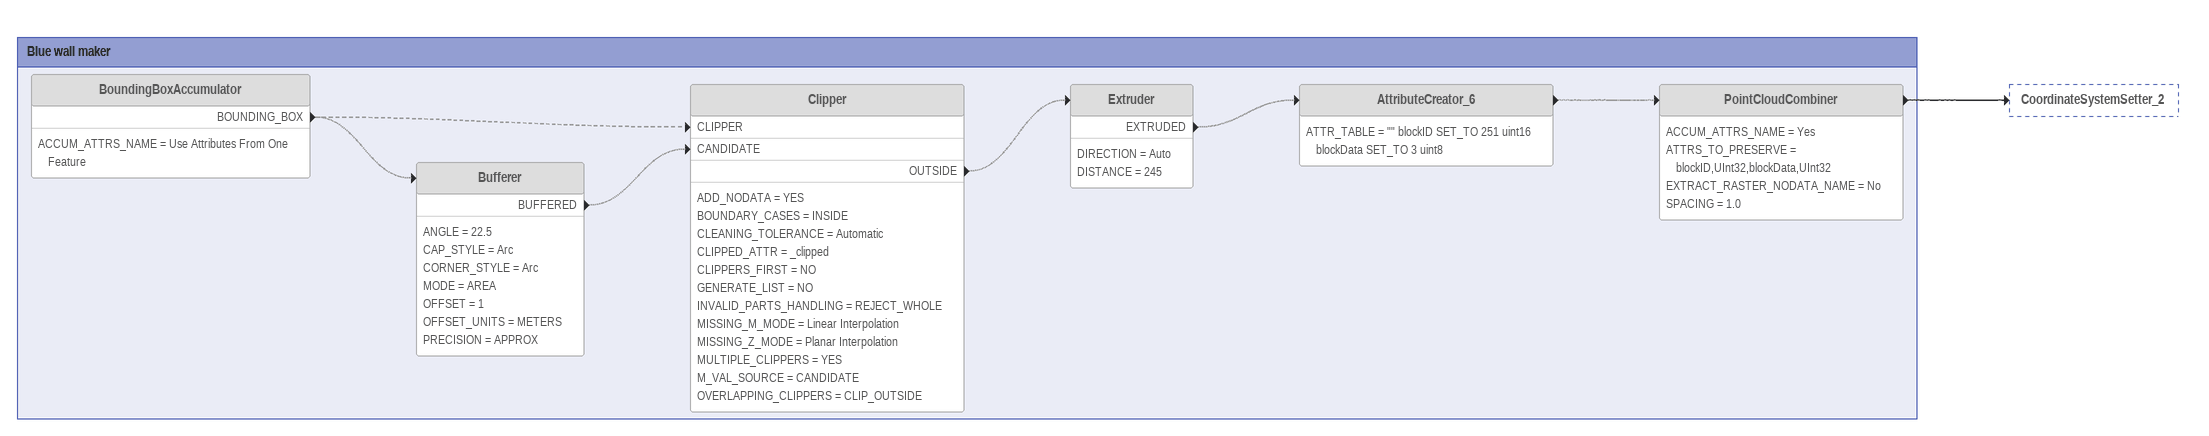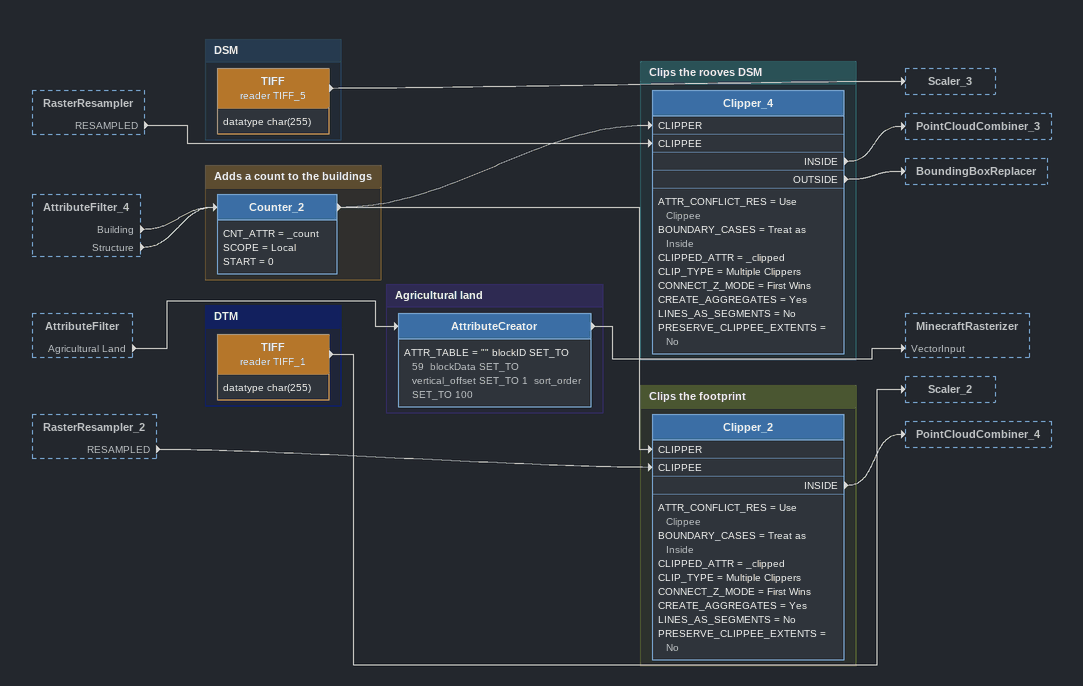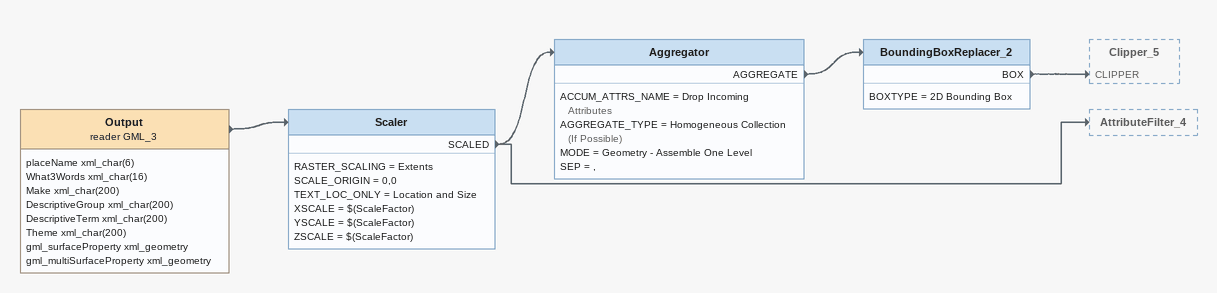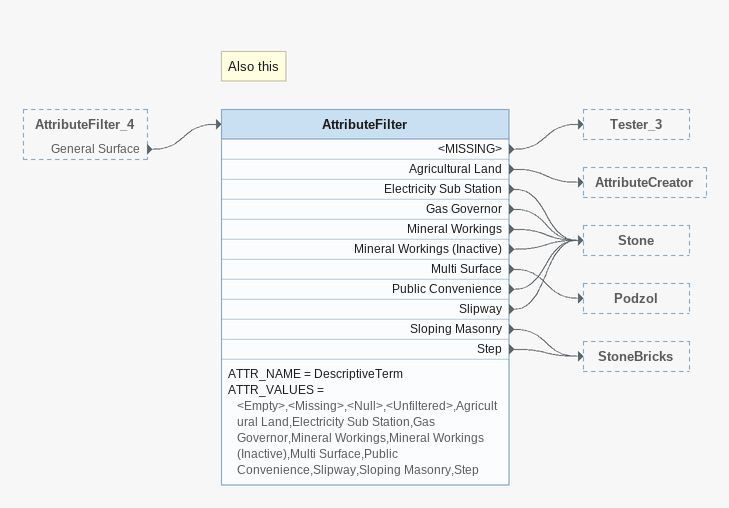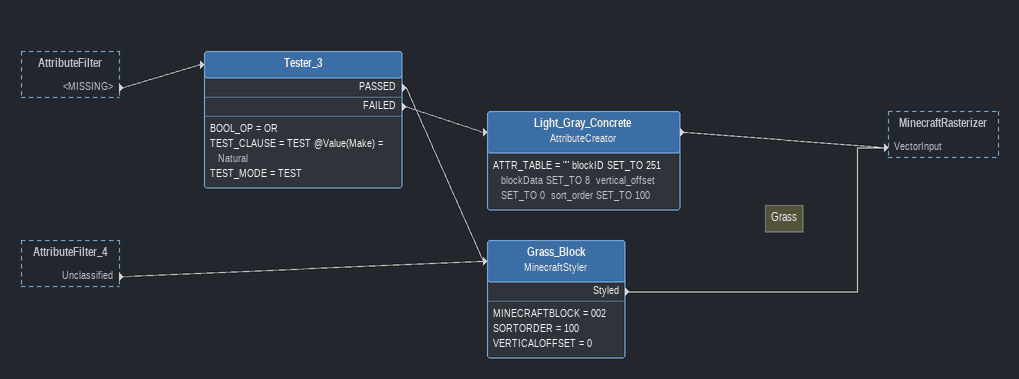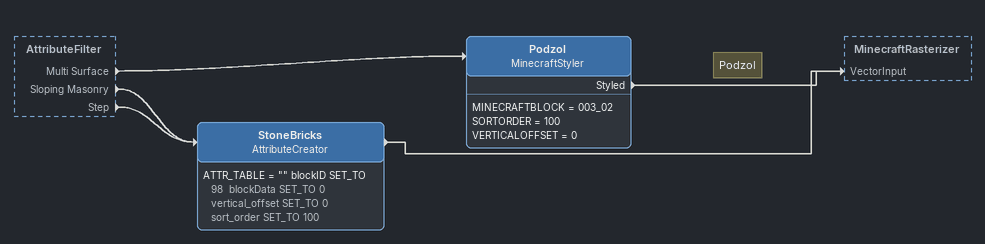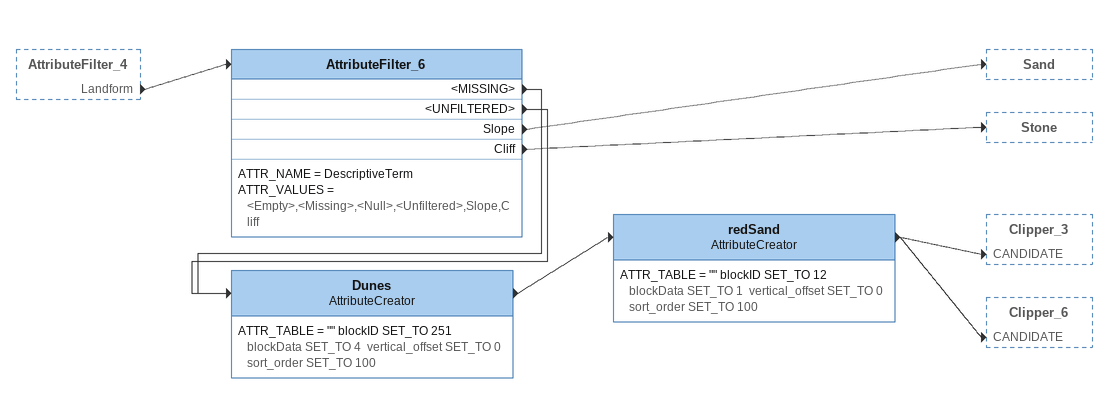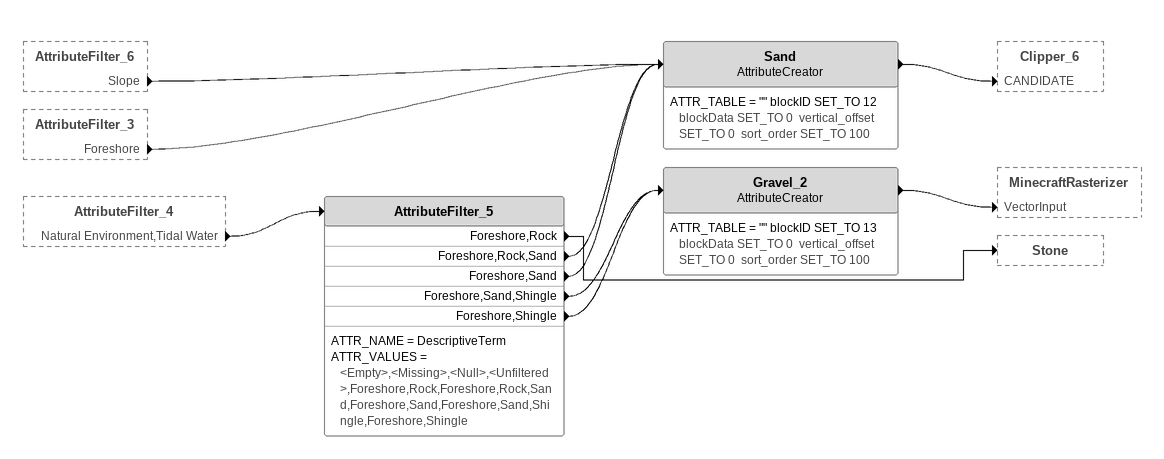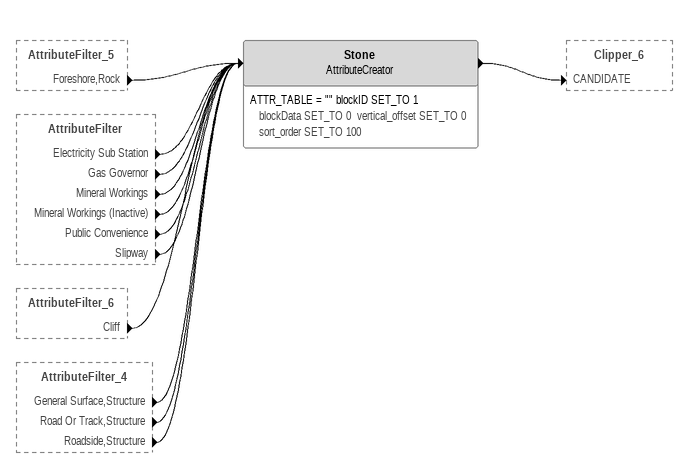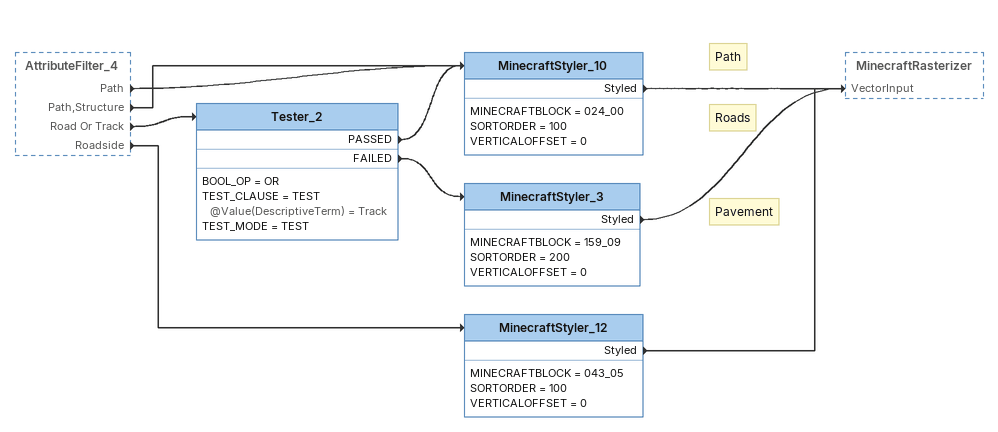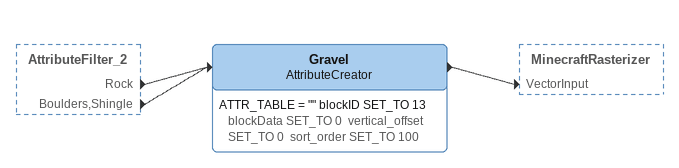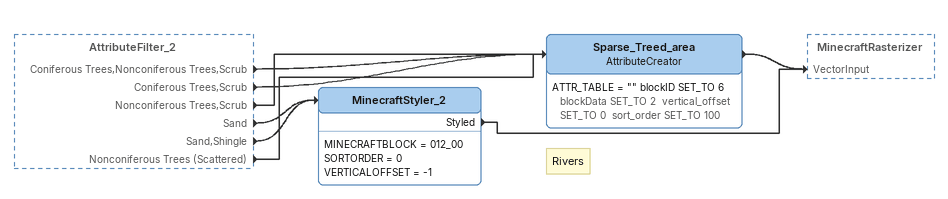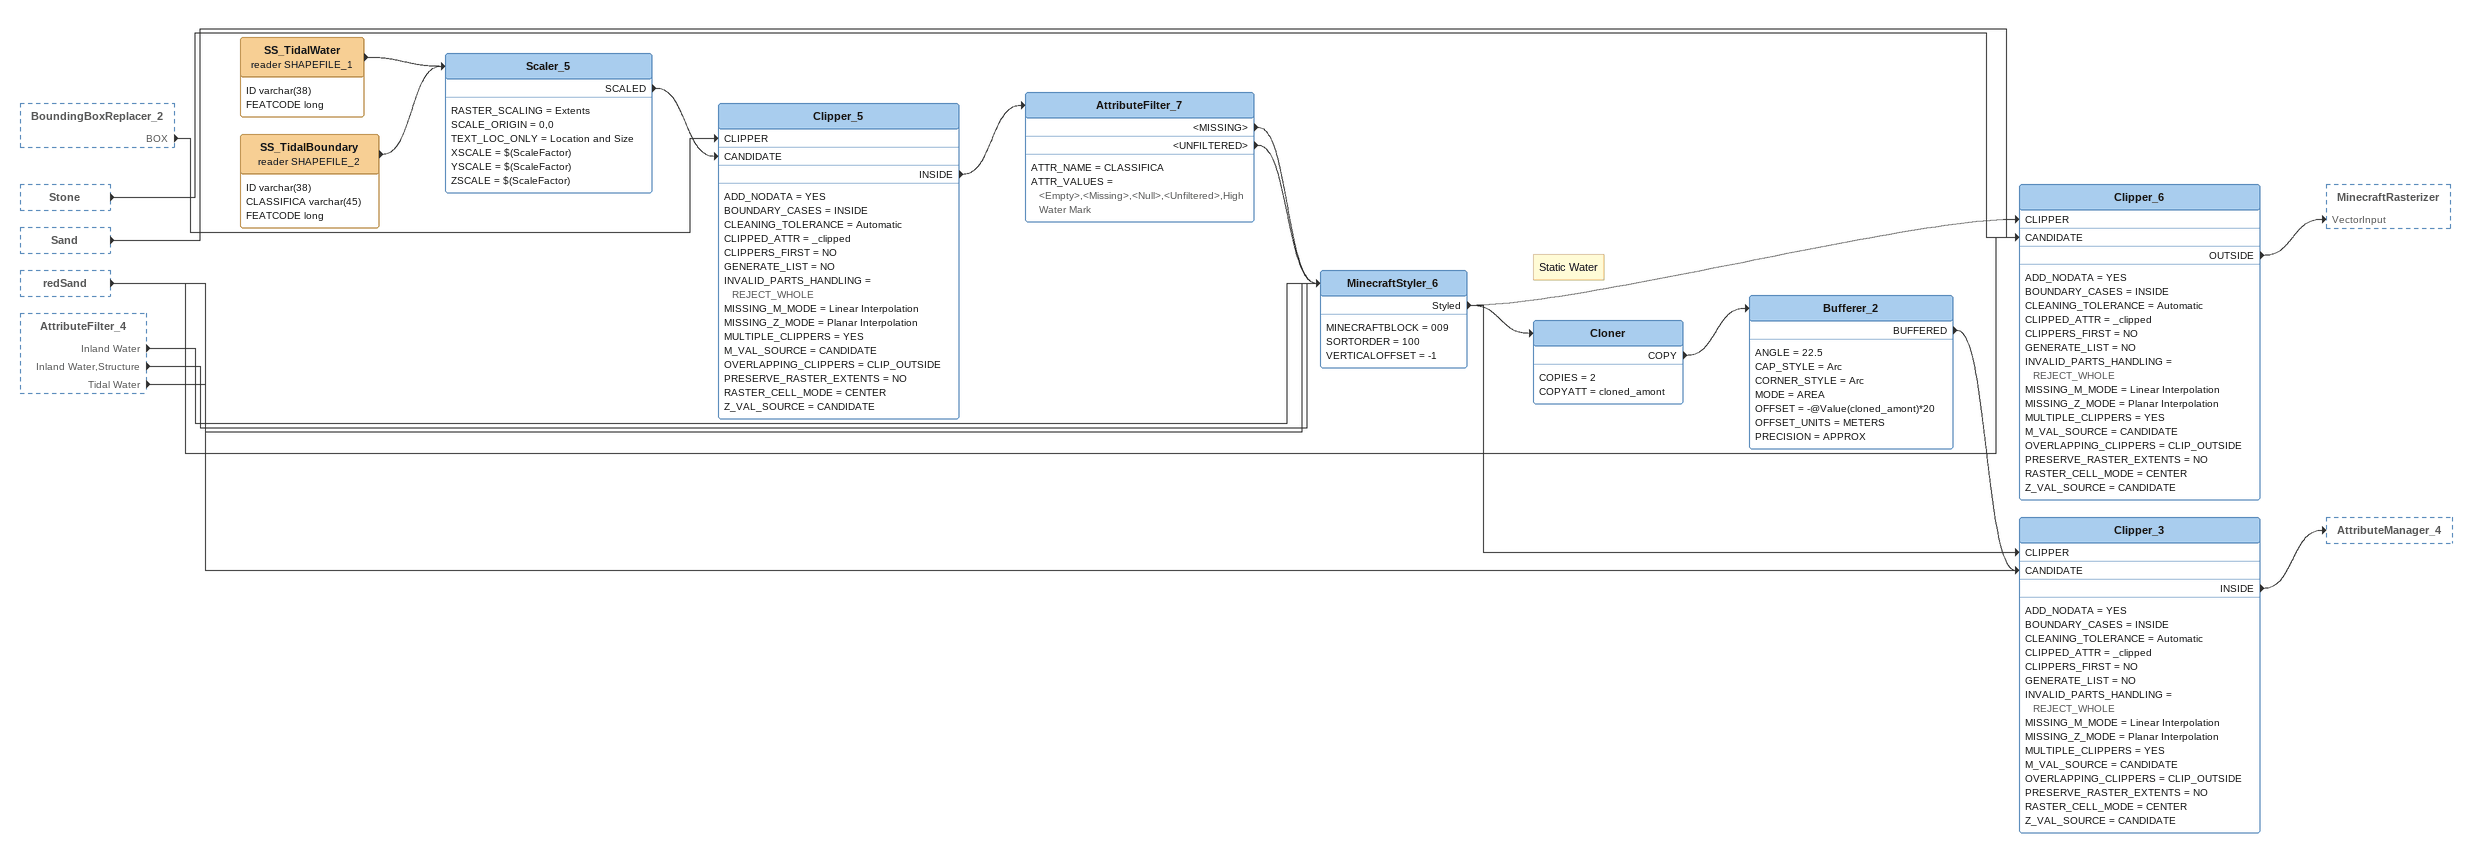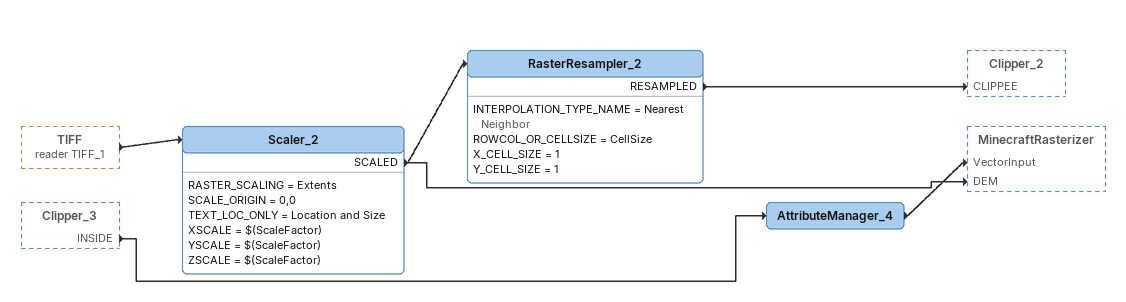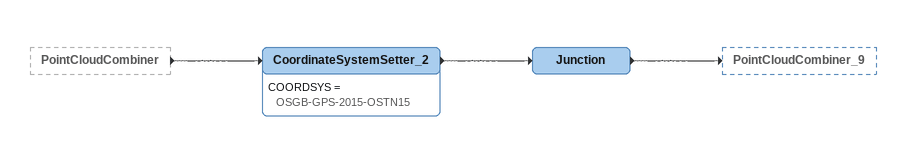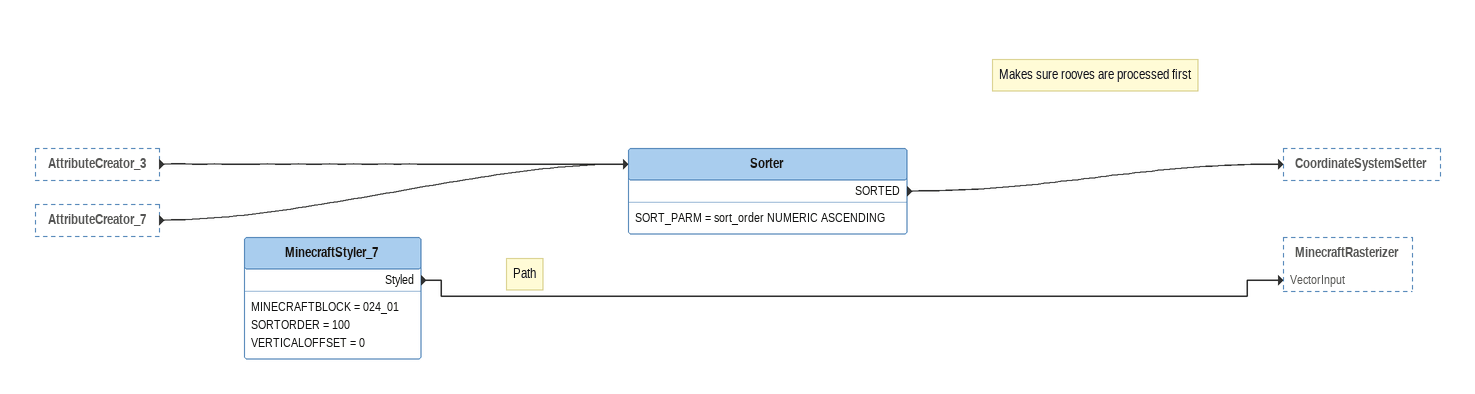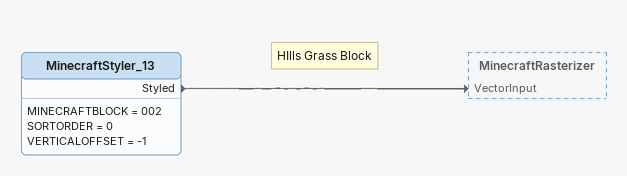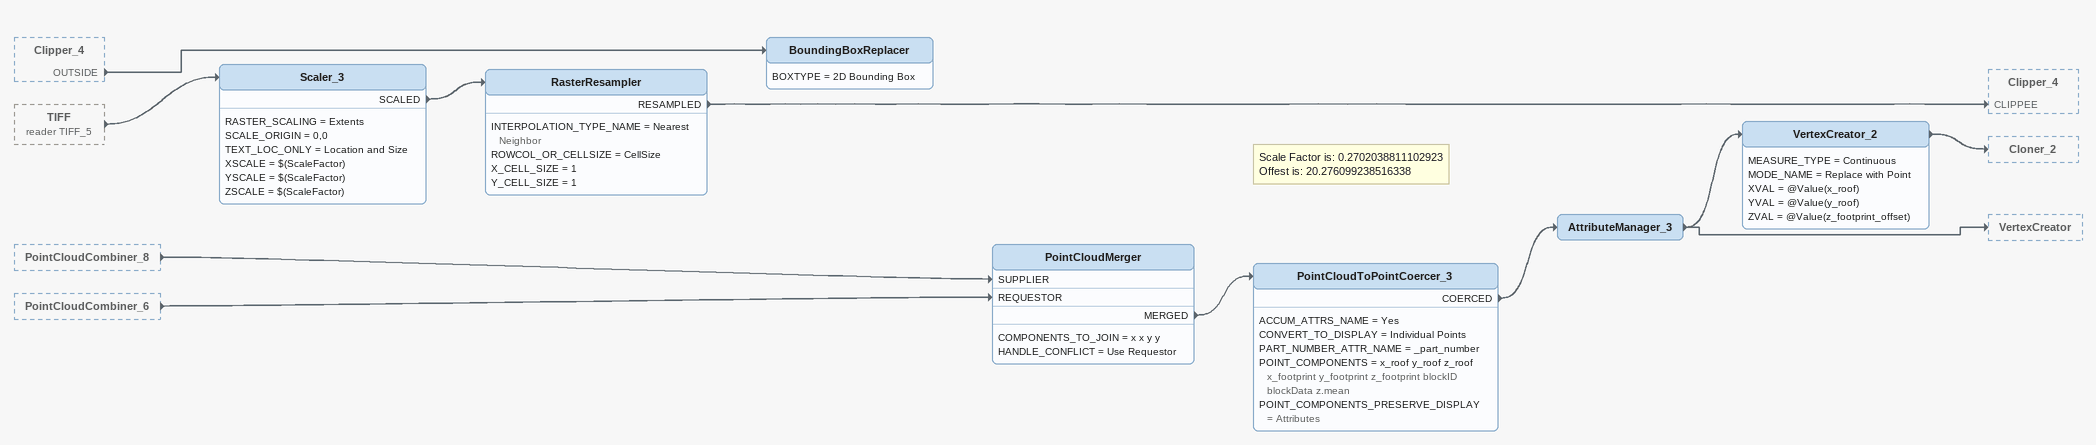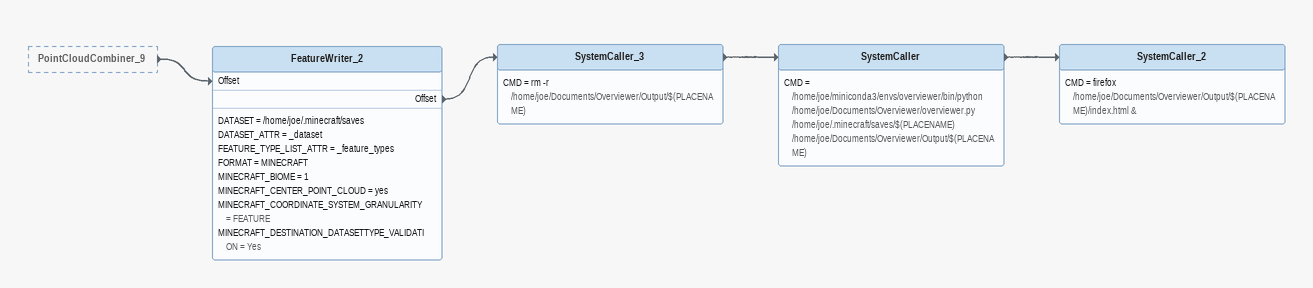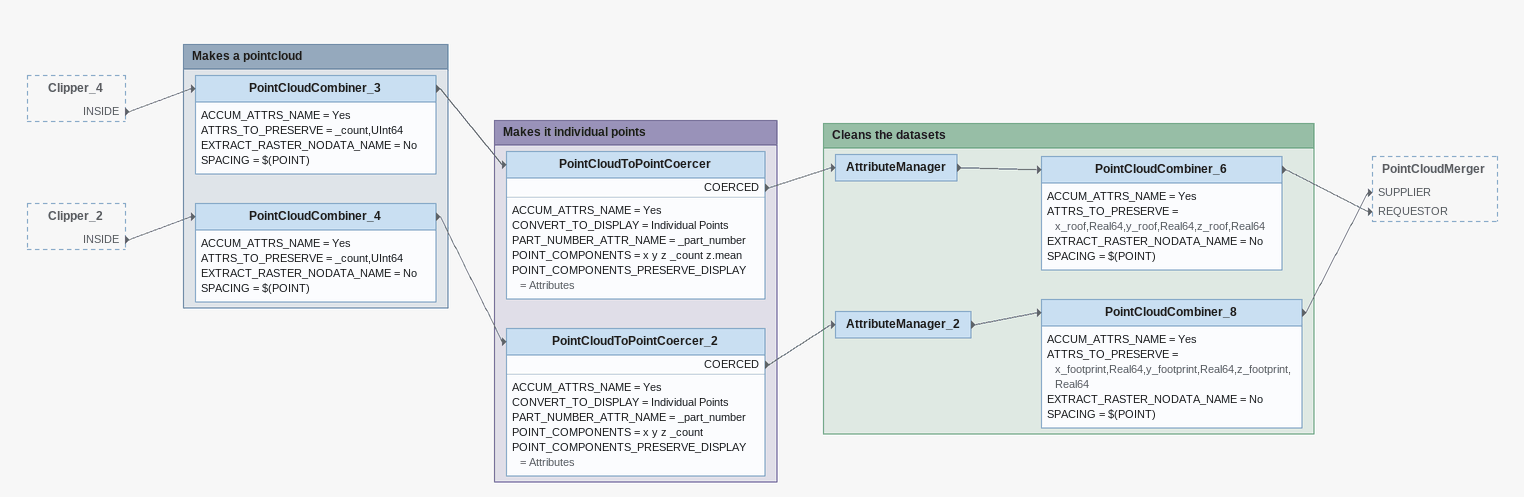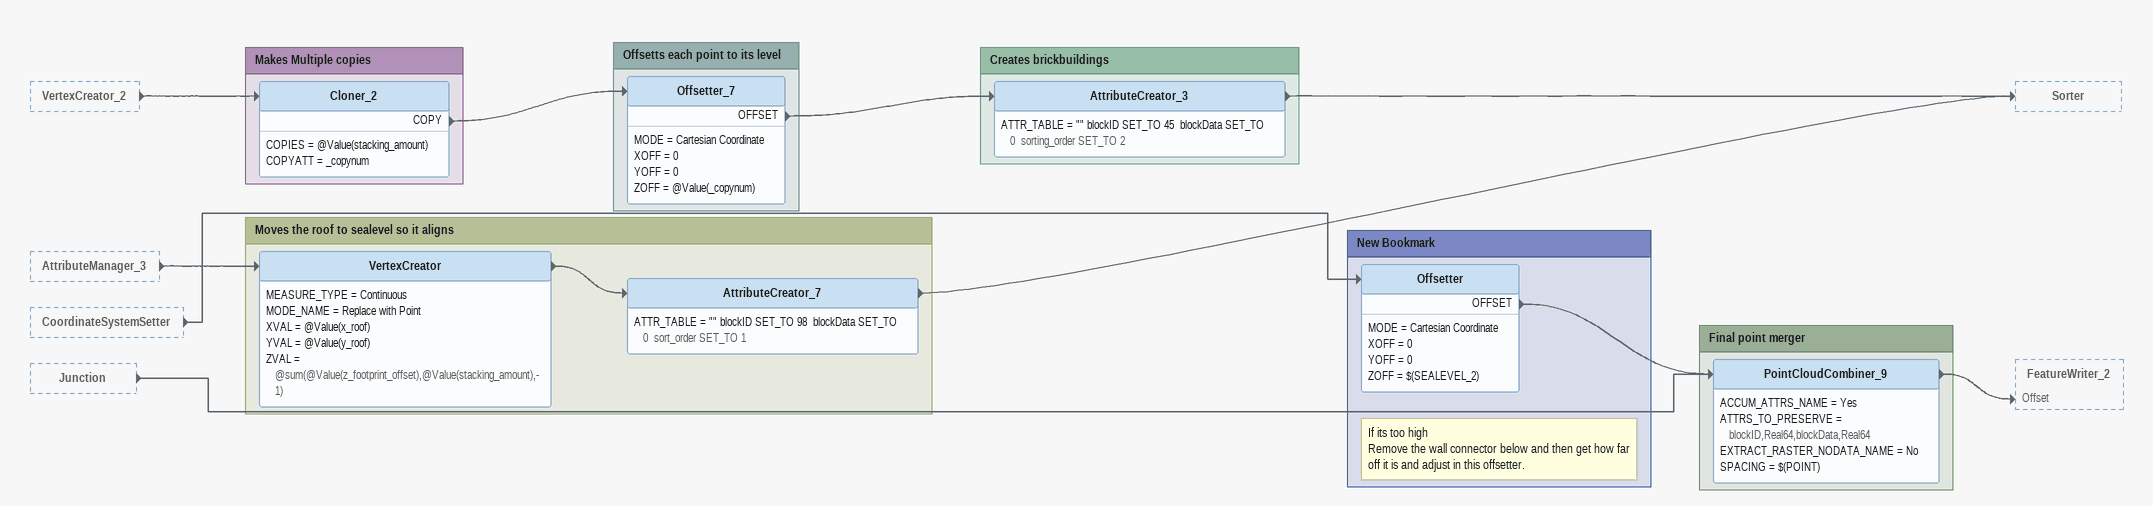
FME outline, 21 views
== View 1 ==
Bookmark: Blue wall maker
BoundingBoxAccumulator [off]
    ACCUM_ATTRS_NAME = Use Attributes From One Feature
    BOUNDING_BOX -> Clipper [CLIPPER] [off]
    BOUNDING_BOX -> Bufferer [off]
Bufferer [off]
    ANGLE = 22.5
    CAP_STYLE = Arc
    CORNER_STYLE = Arc
    MODE = AREA
    OFFSET = 1
    OFFSET_UNITS = METERS
    PRECISION = APPROX
    BUFFERED -> Clipper [CANDIDATE] [off]
Clipper [off]
    ADD_NODATA = YES
    BOUNDARY_CASES = INSIDE
    CLEANING_TOLERANCE = Automatic
    CLIPPED_ATTR = _clipped
    CLIPPERS_FIRST = NO
    GENERATE_LIST = NO
    INVALID_PARTS_HANDLING = REJECT_WHOLE
    MISSING_M_MODE = Linear Interpolation
    MISSING_Z_MODE = Planar Interpolation
    MULTIPLE_CLIPPERS = YES
    M_VAL_SOURCE = CANDIDATE
    OVERLAPPING_CLIPPERS = CLIP_OUTSIDE
    OUTSIDE -> Extruder [off]
Extruder [off]
    DIRECTION = Auto
    DISTANCE = 245
    EXTRUDED -> AttributeCreator_6 [off]
AttributeCreator_6 [off]
    ATTR_TABLE = "" blockID SET_TO 251 uint16  blockData SET_TO 3 uint8
    -> PointCloudCombiner [off]
PointCloudCombiner [off]
    ACCUM_ATTRS_NAME = Yes
    ATTRS_TO_PRESERVE = blockID,UInt32,blockData,UInt32
    EXTRACT_RASTER_NODATA_NAME = No
    SPACING = 1.0
    -> CoordinateSystemSetter_2

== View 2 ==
RasterResampler [outside]
    RESAMPLED -> Clipper_4 [CLIPPEE]
AttributeFilter_4 [outside]
    Building -> Counter_2
    Structure -> Counter_2
AttributeFilter [outside]
    Agricultural Land -> AttributeCreator
RasterResampler_2 [outside]
    RESAMPLED -> Clipper_2 [CLIPPEE]

Bookmark: Adds a count to the buildings
Counter_2
    CNT_ATTR = _count
    SCOPE = Local
    START = 0
    -> Clipper_4 [CLIPPER]
    -> Clipper_2 [CLIPPER]

Bookmark: Agricultural land
AttributeCreator
    ATTR_TABLE = "" blockID SET_TO 59  blockData SET_TO   vertical_offset SET_TO 1  sort_order SET_TO 100
    -> MinecraftRasterizer [VectorInput]

Bookmark: DSM
TIFF (reader TIFF_5)
    attributes: datatype char(255)
    -> Scaler_3

Bookmark: Clips the rooves DSM
Clipper_4
    ATTR_CONFLICT_RES = Use Clippee
    BOUNDARY_CASES = Treat as Inside
    CLIPPED_ATTR = _clipped
    CLIP_TYPE = Multiple Clippers
    CONNECT_Z_MODE = First Wins
    CREATE_AGGREGATES = Yes
    LINES_AS_SEGMENTS = No
    PRESERVE_CLIPPEE_EXTENTS = No
    INSIDE -> PointCloudCombiner_3
    OUTSIDE -> BoundingBoxReplacer

Bookmark: DTM
TIFF (reader TIFF_1)
    attributes: datatype char(255)
    -> Scaler_2

Bookmark: Clips the footprint
Clipper_2
    ATTR_CONFLICT_RES = Use Clippee
    BOUNDARY_CASES = Treat as Inside
    CLIPPED_ATTR = _clipped
    CLIP_TYPE = Multiple Clippers
    CONNECT_Z_MODE = First Wins
    CREATE_AGGREGATES = Yes
    LINES_AS_SEGMENTS = No
    PRESERVE_CLIPPEE_EXTENTS = No
    INSIDE -> PointCloudCombiner_4

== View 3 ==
Output (reader GML_3)
    attributes: placeName xml_char(6), What3Words xml_char(16), Make xml_char(200), DescriptiveGroup xml_char(200), DescriptiveTerm xml_char(200), Theme xml_char(200), gml_surfaceProperty xml_geometry, gml_multiSurfaceProperty xml_geometry
    -> Scaler
Scaler
    RASTER_SCALING = Extents
    SCALE_ORIGIN = 0,0
    TEXT_LOC_ONLY = Location and Size
    XSCALE = $(ScaleFactor)
    YSCALE = $(ScaleFactor)
    ZSCALE = $(ScaleFactor)
    SCALED -> AttributeFilter_4
    SCALED -> Aggregator
Aggregator
    ACCUM_ATTRS_NAME = Drop Incoming Attributes
    AGGREGATE_TYPE = Homogeneous Collection (If Possible)
    MODE = Geometry - Assemble One Level
    SEP = ,
    AGGREGATE -> BoundingBoxReplacer_2
BoundingBoxReplacer_2
    BOXTYPE = 2D Bounding Box
    BOX -> Clipper_5 [CLIPPER]

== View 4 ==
AttributeFilter_4 [outside]
    General Surface -> AttributeFilter
Note: Also this
AttributeFilter
    ATTR_NAME = DescriptiveTerm
    ATTR_VALUES = <Empty>,<Missing>,<Null>,<Unfiltered>,Agricultural Land,Electricity Sub Station,Gas Governor,Mineral Workings,Mineral Workings (Inactive),Multi Surface,Public Convenience,Slipway,Sloping Masonry,Step
    <MISSING> -> Tester_3
    Agricultural Land -> AttributeCreator
    Electricity Sub Station -> Stone
    Gas Governor -> Stone
    Mineral Workings -> Stone
    Mineral Workings (Inactive) -> Stone
    Multi Surface -> Podzol
    Public Convenience -> Stone
    Slipway -> Stone
    Sloping Masonry -> StoneBricks
    Step -> StoneBricks

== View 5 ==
AttributeFilter [outside]
    <MISSING> -> Tester_3
AttributeFilter_4 [outside]
    Unclassified -> Grass_Block
Tester_3
    BOOL_OP = OR
    TEST_CLAUSE = TEST @Value(Make) = Natural
    TEST_MODE = TEST
    PASSED -> Grass_Block
    FAILED -> Light_Gray_Concrete
Light_Gray_Concrete: AttributeCreator
    ATTR_TABLE = "" blockID SET_TO 251  blockData SET_TO 8  vertical_offset SET_TO 0  sort_order SET_TO 100
    -> MinecraftRasterizer [VectorInput]
Note: Grass
Grass_Block: MinecraftStyler
    MINECRAFTBLOCK = 002
    SORTORDER = 100
    VERTICALOFFSET = 0
    Styled -> MinecraftRasterizer [VectorInput]

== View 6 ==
AttributeFilter [outside]
    Multi Surface -> Podzol
    Sloping Masonry -> StoneBricks
    Step -> StoneBricks
Note: Podzol
Podzol: MinecraftStyler
    MINECRAFTBLOCK = 003_02
    SORTORDER = 100
    VERTICALOFFSET = 0
    Styled -> MinecraftRasterizer [VectorInput]
StoneBricks: AttributeCreator
    ATTR_TABLE = "" blockID SET_TO 98  blockData SET_TO 0  vertical_offset SET_TO 0  sort_order SET_TO 100
    -> MinecraftRasterizer [VectorInput]

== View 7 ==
AttributeFilter_4 [outside]
    Landform -> AttributeFilter_6
AttributeFilter_6
    ATTR_NAME = DescriptiveTerm
    ATTR_VALUES = <Empty>,<Missing>,<Null>,<Unfiltered>,Slope,Cliff
    <MISSING> -> Dunes
    <UNFILTERED> -> Dunes
    Slope -> Sand
    Cliff -> Stone
Dunes: AttributeCreator
    ATTR_TABLE = "" blockID SET_TO 251  blockData SET_TO 4  vertical_offset SET_TO 0  sort_order SET_TO 100
    -> redSand
redSand: AttributeCreator
    ATTR_TABLE = "" blockID SET_TO 12  blockData SET_TO 1  vertical_offset SET_TO 0  sort_order SET_TO 100
    -> Clipper_3 [CANDIDATE]
    -> Clipper_6 [CANDIDATE]

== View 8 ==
AttributeFilter_6 [outside]
    Slope -> Sand
AttributeFilter_3 [outside]
    Foreshore -> Sand
AttributeFilter_4 [outside]
    Natural Environment,Tidal Water -> AttributeFilter_5
AttributeFilter_5
    ATTR_NAME = DescriptiveTerm
    ATTR_VALUES = <Empty>,<Missing>,<Null>,<Unfiltered>,Foreshore,Rock,Foreshore,Rock,Sand,Foreshore,Sand,Foreshore,Sand,Shingle,Foreshore,Shingle
    Foreshore,Rock -> Stone
    Foreshore,Rock,Sand -> Sand
    Foreshore,Sand -> Sand
    Foreshore,Sand,Shingle -> Gravel_2
    Foreshore,Shingle -> Gravel_2
Sand: AttributeCreator
    ATTR_TABLE = "" blockID SET_TO 12  blockData SET_TO 0  vertical_offset SET_TO 0  sort_order SET_TO 100
    -> Clipper_6 [CANDIDATE]
Gravel_2: AttributeCreator
    ATTR_TABLE = "" blockID SET_TO 13  blockData SET_TO 0  vertical_offset SET_TO 0  sort_order SET_TO 100
    -> MinecraftRasterizer [VectorInput]

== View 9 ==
AttributeFilter_5 [outside]
    Foreshore,Rock -> Stone
AttributeFilter [outside]
    Electricity Sub Station -> Stone
    Gas Governor -> Stone
    Mineral Workings -> Stone
    Mineral Workings (Inactive) -> Stone
    Public Convenience -> Stone
    Slipway -> Stone
AttributeFilter_6 [outside]
    Cliff -> Stone
AttributeFilter_4 [outside]
    General Surface,Structure -> Stone
    Road Or Track,Structure -> Stone
    Roadside,Structure -> Stone
Stone: AttributeCreator
    ATTR_TABLE = "" blockID SET_TO 1  blockData SET_TO 0  vertical_offset SET_TO 0  sort_order SET_TO 100
    -> Clipper_6 [CANDIDATE]

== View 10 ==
AttributeFilter_4 [outside]
    Path -> MinecraftStyler_10
    Path,Structure -> MinecraftStyler_10
    Road Or Track -> Tester_2
    Roadside -> MinecraftStyler_12
Tester_2
    BOOL_OP = OR
    TEST_CLAUSE = TEST @Value(DescriptiveTerm) = Track
    TEST_MODE = TEST
    PASSED -> MinecraftStyler_10
    FAILED -> MinecraftStyler_3
Note: Path
MinecraftStyler_10
    MINECRAFTBLOCK = 024_00
    SORTORDER = 100
    VERTICALOFFSET = 0
    Styled -> MinecraftRasterizer [VectorInput]
Note: Roads
MinecraftStyler_3
    MINECRAFTBLOCK = 159_09
    SORTORDER = 200
    VERTICALOFFSET = 0
    Styled -> MinecraftRasterizer [VectorInput]
Note: Pavement
MinecraftStyler_12
    MINECRAFTBLOCK = 043_05
    SORTORDER = 100
    VERTICALOFFSET = 0
    Styled -> MinecraftRasterizer [VectorInput]

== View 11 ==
AttributeFilter_2 [outside]
    Rock -> Gravel
    Boulders,Shingle -> Gravel
Gravel: AttributeCreator
    ATTR_TABLE = "" blockID SET_TO 13  blockData SET_TO 0  vertical_offset SET_TO 0  sort_order SET_TO 100
    -> MinecraftRasterizer [VectorInput]

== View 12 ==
AttributeFilter_2 [outside]
    Coniferous Trees,Nonconiferous Trees,Scrub -> Sparse_Treed_area
    Coniferous Trees,Scrub -> Sparse_Treed_area
    Nonconiferous Trees,Scrub -> Sparse_Treed_area
    Sand -> MinecraftStyler_2
    Sand,Shingle -> MinecraftStyler_2
    Nonconiferous Trees (Scattered) -> Sparse_Treed_area
Sparse_Treed_area: AttributeCreator
    ATTR_TABLE = "" blockID SET_TO 6  blockData SET_TO 2  vertical_offset SET_TO 0  sort_order SET_TO 100
    -> MinecraftRasterizer [VectorInput]
Note: Rivers
MinecraftStyler_2
    MINECRAFTBLOCK = 012_00
    SORTORDER = 0
    VERTICALOFFSET = -1
    Styled -> MinecraftRasterizer [VectorInput]

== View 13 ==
BoundingBoxReplacer_2 [outside]
    BOX -> Clipper_5 [CLIPPER]
Stone [outside]
    -> Clipper_6 [CANDIDATE]
Sand [outside]
    -> Clipper_6 [CANDIDATE]
redSand [outside]
    -> Clipper_3 [CANDIDATE]
    -> Clipper_6 [CANDIDATE]
AttributeFilter_4 [outside]
    Inland Water -> MinecraftStyler_6
    Inland Water,Structure -> MinecraftStyler_6
    Tidal Water -> MinecraftStyler_6
SS_TidalBoundary (reader SHAPEFILE_2)
    attributes: ID varchar(38), CLASSIFICA varchar(45), FEATCODE long
    -> Scaler_5
SS_TidalWater (reader SHAPEFILE_1)
    attributes: ID varchar(38), FEATCODE long
    -> Scaler_5
Scaler_5
    RASTER_SCALING = Extents
    SCALE_ORIGIN = 0,0
    TEXT_LOC_ONLY = Location and Size
    XSCALE = $(ScaleFactor)
    YSCALE = $(ScaleFactor)
    ZSCALE = $(ScaleFactor)
    SCALED -> Clipper_5 [CANDIDATE]
Clipper_5
    ADD_NODATA = YES
    BOUNDARY_CASES = INSIDE
    CLEANING_TOLERANCE = Automatic
    CLIPPED_ATTR = _clipped
    CLIPPERS_FIRST = NO
    GENERATE_LIST = NO
    INVALID_PARTS_HANDLING = REJECT_WHOLE
    MISSING_M_MODE = Linear Interpolation
    MISSING_Z_MODE = Planar Interpolation
    MULTIPLE_CLIPPERS = YES
    M_VAL_SOURCE = CANDIDATE
    OVERLAPPING_CLIPPERS = CLIP_OUTSIDE
    PRESERVE_RASTER_EXTENTS = NO
    RASTER_CELL_MODE = CENTER
    Z_VAL_SOURCE = CANDIDATE
    INSIDE -> AttributeFilter_7
AttributeFilter_7
    ATTR_NAME = CLASSIFICA
    ATTR_VALUES = <Empty>,<Missing>,<Null>,<Unfiltered>,High Water Mark
    <MISSING> -> MinecraftStyler_6
    <UNFILTERED> -> MinecraftStyler_6
Note: Static Water
MinecraftStyler_6
    MINECRAFTBLOCK = 009
    SORTORDER = 100
    VERTICALOFFSET = -1
    Styled -> Clipper_3 [CLIPPER]
    Styled -> Cloner
    Styled -> Clipper_6 [CLIPPER]
Clipper_6
    ADD_NODATA = YES
    BOUNDARY_CASES = INSIDE
    CLEANING_TOLERANCE = Automatic
    CLIPPED_ATTR = _clipped
    CLIPPERS_FIRST = NO
    GENERATE_LIST = NO
    INVALID_PARTS_HANDLING = REJECT_WHOLE
    MISSING_M_MODE = Linear Interpolation
    MISSING_Z_MODE = Planar Interpolation
    MULTIPLE_CLIPPERS = YES
    M_VAL_SOURCE = CANDIDATE
    OVERLAPPING_CLIPPERS = CLIP_OUTSIDE
    PRESERVE_RASTER_EXTENTS = NO
    RASTER_CELL_MODE = CENTER
    Z_VAL_SOURCE = CANDIDATE
    OUTSIDE -> MinecraftRasterizer [VectorInput]
Cloner
    COPIES = 2
    COPYATT = cloned_amont
    COPY -> Bufferer_2
Bufferer_2
    ANGLE = 22.5
    CAP_STYLE = Arc
    CORNER_STYLE = Arc
    MODE = AREA
    OFFSET = -@Value(cloned_amont)*20
    OFFSET_UNITS = METERS
    PRECISION = APPROX
    BUFFERED -> Clipper_3 [CANDIDATE]
Clipper_3
    ADD_NODATA = YES
    BOUNDARY_CASES = INSIDE
    CLEANING_TOLERANCE = Automatic
    CLIPPED_ATTR = _clipped
    CLIPPERS_FIRST = NO
    GENERATE_LIST = NO
    INVALID_PARTS_HANDLING = REJECT_WHOLE
    MISSING_M_MODE = Linear Interpolation
    MISSING_Z_MODE = Planar Interpolation
    MULTIPLE_CLIPPERS = YES
    M_VAL_SOURCE = CANDIDATE
    OVERLAPPING_CLIPPERS = CLIP_OUTSIDE
    PRESERVE_RASTER_EXTENTS = NO
    RASTER_CELL_MODE = CENTER
    Z_VAL_SOURCE = CANDIDATE
    INSIDE -> AttributeManager_4

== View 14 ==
TIFF (reader TIFF_1) [outside]
    -> Scaler_2
Clipper_3 [outside]
    INSIDE -> AttributeManager_4
AttributeManager_4
    -> MinecraftRasterizer [VectorInput]
Scaler_2
    RASTER_SCALING = Extents
    SCALE_ORIGIN = 0,0
    TEXT_LOC_ONLY = Location and Size
    XSCALE = $(ScaleFactor)
    YSCALE = $(ScaleFactor)
    ZSCALE = $(ScaleFactor)
    SCALED -> MinecraftRasterizer [DEM]
    SCALED -> RasterResampler_2
RasterResampler_2
    INTERPOLATION_TYPE_NAME = Nearest Neighbor
    ROWCOL_OR_CELLSIZE = CellSize
    X_CELL_SIZE = 1
    Y_CELL_SIZE = 1
    RESAMPLED -> Clipper_2 [CLIPPEE]

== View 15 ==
PointCloudCombiner [outside]
    -> CoordinateSystemSetter_2
CoordinateSystemSetter_2
    COORDSYS = OSGB-GPS-2015-OSTN15
    -> Junction
Junction
    -> PointCloudCombiner_9

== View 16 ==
AttributeCreator_3 [outside]
    -> Sorter
AttributeCreator_7 [outside]
    -> Sorter
Note: Makes sure rooves are processed first
Sorter
    SORT_PARM = sort_order NUMERIC ASCENDING
    SORTED -> CoordinateSystemSetter
Note: Path
MinecraftStyler_7
    MINECRAFTBLOCK = 024_01
    SORTORDER = 100
    VERTICALOFFSET = 0
    Styled -> MinecraftRasterizer [VectorInput]

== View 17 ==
Note: HIlls Grass Block
MinecraftStyler_13
    MINECRAFTBLOCK = 002
    SORTORDER = 0
    VERTICALOFFSET = -1
    Styled -> MinecraftRasterizer [VectorInput]

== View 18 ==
Clipper_4 [outside]
    OUTSIDE -> BoundingBoxReplacer
TIFF (reader TIFF_5) [outside]
    -> Scaler_3
PointCloudCombiner_8 [outside]
    -> PointCloudMerger [SUPPLIER]
PointCloudCombiner_6 [outside]
    -> PointCloudMerger [REQUESTOR]
Scaler_3
    RASTER_SCALING = Extents
    SCALE_ORIGIN = 0,0
    TEXT_LOC_ONLY = Location and Size
    XSCALE = $(ScaleFactor)
    YSCALE = $(ScaleFactor)
    ZSCALE = $(ScaleFactor)
    SCALED -> RasterResampler
RasterResampler
    INTERPOLATION_TYPE_NAME = Nearest Neighbor
    ROWCOL_OR_CELLSIZE = CellSize
    X_CELL_SIZE = 1
    Y_CELL_SIZE = 1
    RESAMPLED -> Clipper_4 [CLIPPEE]
BoundingBoxReplacer
    BOXTYPE = 2D Bounding Box
PointCloudMerger
    COMPONENTS_TO_JOIN = x x y y
    HANDLE_CONFLICT = Use Requestor
    MERGED -> PointCloudToPointCoercer_3
Note: Scale Factor is: 0.2702038811102923 / Offest is: 20.276099238516338
PointCloudToPointCoercer_3
    ACCUM_ATTRS_NAME = Yes
    CONVERT_TO_DISPLAY = Individual Points
    PART_NUMBER_ATTR_NAME = _part_number
    POINT_COMPONENTS = x_roof y_roof z_roof x_footprint y_footprint z_footprint blockID blockData z.mean
    POINT_COMPONENTS_PRESERVE_DISPLAY = Attributes
    COERCED -> AttributeManager_3
AttributeManager_3
    -> VertexCreator
    -> VertexCreator_2
VertexCreator_2
    MEASURE_TYPE = Continuous
    MODE_NAME = Replace with Point
    XVAL = @Value(x_roof)
    YVAL = @Value(y_roof)
    ZVAL = @Value(z_footprint_offset)
    -> Cloner_2

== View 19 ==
PointCloudCombiner_9 [outside]
    -> FeatureWriter_2 [Offset]
FeatureWriter_2
    DATASET = /home/joe/.minecraft/saves
    DATASET_ATTR = _dataset
    FEATURE_TYPE_LIST_ATTR = _feature_types
    FORMAT = MINECRAFT
    MINECRAFT_BIOME = 1
    MINECRAFT_CENTER_POINT_CLOUD = yes
    MINECRAFT_COORDINATE_SYSTEM_GRANULARITY = FEATURE
    MINECRAFT_DESTINATION_DATASETTYPE_VALIDATION = Yes
    Offset -> SystemCaller_3
SystemCaller_3
    CMD = rm -r /home/joe/Documents/Overviewer/Output/$(PLACENAME)
    -> SystemCaller
SystemCaller
    CMD = /home/joe/miniconda3/envs/overviewer/bin/python /home/joe/Documents/Overviewer/overviewer.py /home/joe/.minecraft/saves/$(PLACENAME) /home/joe/Documents/Overviewer/Output/$(PLACENAME)
    -> SystemCaller_2
SystemCaller_2
    CMD = firefox /home/joe/Documents/Overviewer/Output/$(PLACENAME)/index.html &

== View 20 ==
Clipper_4 [outside]
    INSIDE -> PointCloudCombiner_3
Clipper_2 [outside]
    INSIDE -> PointCloudCombiner_4

Bookmark: Makes a pointcloud
PointCloudCombiner_3
    ACCUM_ATTRS_NAME = Yes
    ATTRS_TO_PRESERVE = _count,UInt64
    EXTRACT_RASTER_NODATA_NAME = No
    SPACING = $(POINT)
    -> PointCloudToPointCoercer
PointCloudCombiner_4
    ACCUM_ATTRS_NAME = Yes
    ATTRS_TO_PRESERVE = _count,UInt64
    EXTRACT_RASTER_NODATA_NAME = No
    SPACING = $(POINT)
    -> PointCloudToPointCoercer_2

Bookmark: Makes it individual points
PointCloudToPointCoercer
    ACCUM_ATTRS_NAME = Yes
    CONVERT_TO_DISPLAY = Individual Points
    PART_NUMBER_ATTR_NAME = _part_number
    POINT_COMPONENTS = x y z _count z.mean
    POINT_COMPONENTS_PRESERVE_DISPLAY = Attributes
    COERCED -> AttributeManager
PointCloudToPointCoercer_2
    ACCUM_ATTRS_NAME = Yes
    CONVERT_TO_DISPLAY = Individual Points
    PART_NUMBER_ATTR_NAME = _part_number
    POINT_COMPONENTS = x y z _count
    POINT_COMPONENTS_PRESERVE_DISPLAY = Attributes
    COERCED -> AttributeManager_2

Bookmark: Cleans the datasets
AttributeManager
    -> PointCloudCombiner_6
PointCloudCombiner_6
    ACCUM_ATTRS_NAME = Yes
    ATTRS_TO_PRESERVE = x_roof,Real64,y_roof,Real64,z_roof,Real64
    EXTRACT_RASTER_NODATA_NAME = No
    SPACING = $(POINT)
    -> PointCloudMerger [REQUESTOR]
AttributeManager_2
    -> PointCloudCombiner_8
PointCloudCombiner_8
    ACCUM_ATTRS_NAME = Yes
    ATTRS_TO_PRESERVE = x_footprint,Real64,y_footprint,Real64,z_footprint,Real64
    EXTRACT_RASTER_NODATA_NAME = No
    SPACING = $(POINT)
    -> PointCloudMerger [SUPPLIER]

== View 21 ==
VertexCreator_2 [outside]
    -> Cloner_2
AttributeManager_3 [outside]
    -> VertexCreator
CoordinateSystemSetter [outside]
    -> Offsetter
Junction [outside]
    -> PointCloudCombiner_9

Bookmark: Makes Multiple copies
Cloner_2
    COPIES = @Value(stacking_amount)
    COPYATT = _copynum
    COPY -> Offsetter_7

Bookmark: Offsetts each point to its level
Offsetter_7
    MODE = Cartesian Coordinate
    XOFF = 0
    YOFF = 0
    ZOFF = @Value(_copynum)
    OFFSET -> AttributeCreator_3

Bookmark: Creates brickbuildings
AttributeCreator_3
    ATTR_TABLE = "" blockID SET_TO 45  blockData SET_TO 0  sorting_order SET_TO 2
    -> Sorter

Bookmark: Moves the roof to sealevel so it aligns
VertexCreator
    MEASURE_TYPE = Continuous
    MODE_NAME = Replace with Point
    XVAL = @Value(x_roof)
    YVAL = @Value(y_roof)
    ZVAL = @sum(@Value(z_footprint_offset),@Value(stacking_amount),-1)
    -> AttributeCreator_7
AttributeCreator_7
    ATTR_TABLE = "" blockID SET_TO 98  blockData SET_TO 0  sort_order SET_TO 1
    -> Sorter

Bookmark: New Bookmark
Note: If its too high / Remove the wall connector below and then get how far off it is and adjust in this offsetter.
Offsetter
    MODE = Cartesian Coordinate
    XOFF = 0
    YOFF = 0
    ZOFF = $(SEALEVEL_2)
    OFFSET -> PointCloudCombiner_9

Bookmark: Final point merger
PointCloudCombiner_9
    ACCUM_ATTRS_NAME = Yes
    ATTRS_TO_PRESERVE = blockID,Real64,blockData,Real64
    EXTRACT_RASTER_NODATA_NAME = No
    SPACING = $(POINT)
    -> FeatureWriter_2 [Offset]
